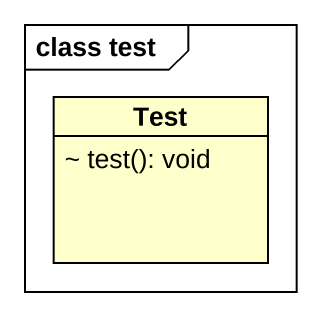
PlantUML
@startuml
mainframe class test
hide circle
hide empty members
skinparam classAttributeIconSize 0
class Test {
  ~ test(): void
}
@enduml
